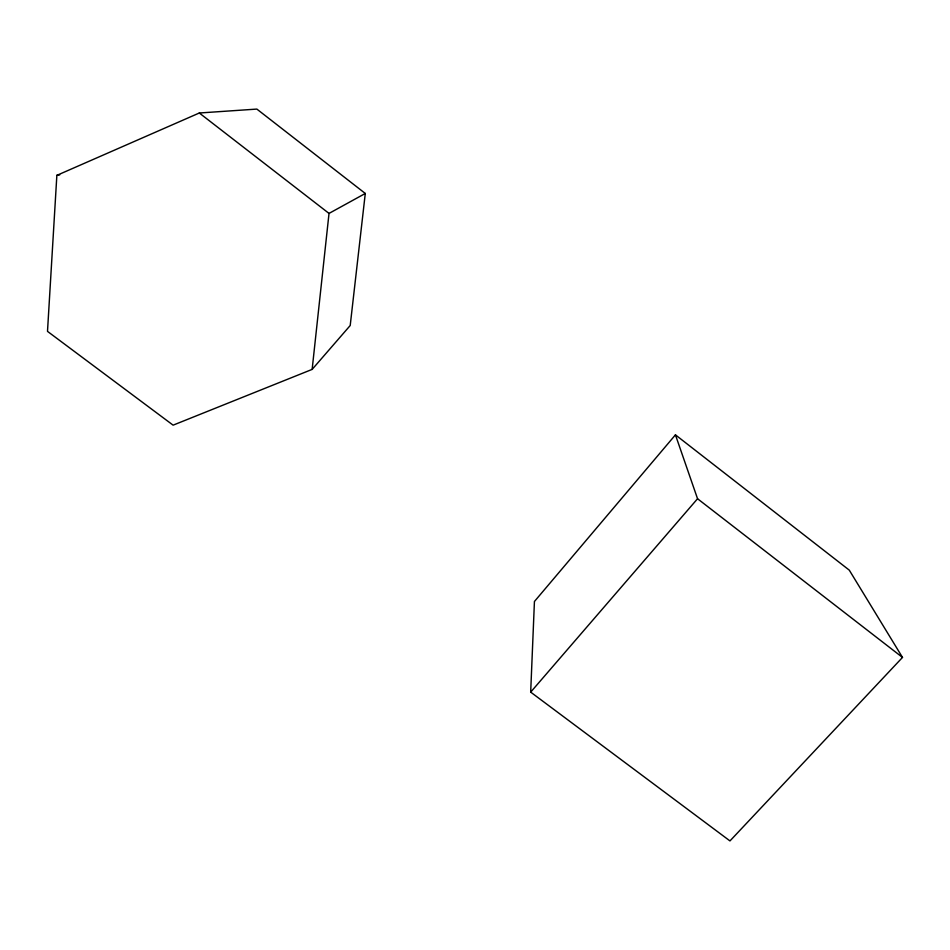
<?xml version="1.0" encoding="UTF-8"?>
<svg xmlns="http://www.w3.org/2000/svg" width="950" height="950" viewBox="0 0 950 950"><rect width="100%" height="100%" fill="white"/><g stroke="black" fill="none" stroke-linecap="round" stroke-linejoin="round"><path stroke-width="1.43" d="M530.682 692.134L534.434 601.492L675.438 434.851L849.276 570.143L902.5 657.424L729.968 840.916L530.682 692.134L697.549 498.738L675.438 434.851M56.858 175.358L47.5 331.372L173.114 425.161L312.146 369.396L350.206 325.517L365.287 193.467L256.856 109.084L199.31 113.002L56.858 175.358L59.743 174.859M312.146 369.396L329.021 213.417L365.287 193.467M199.31 113.002L329.021 213.417M697.549 498.738L902.5 657.424"/></g></svg>
